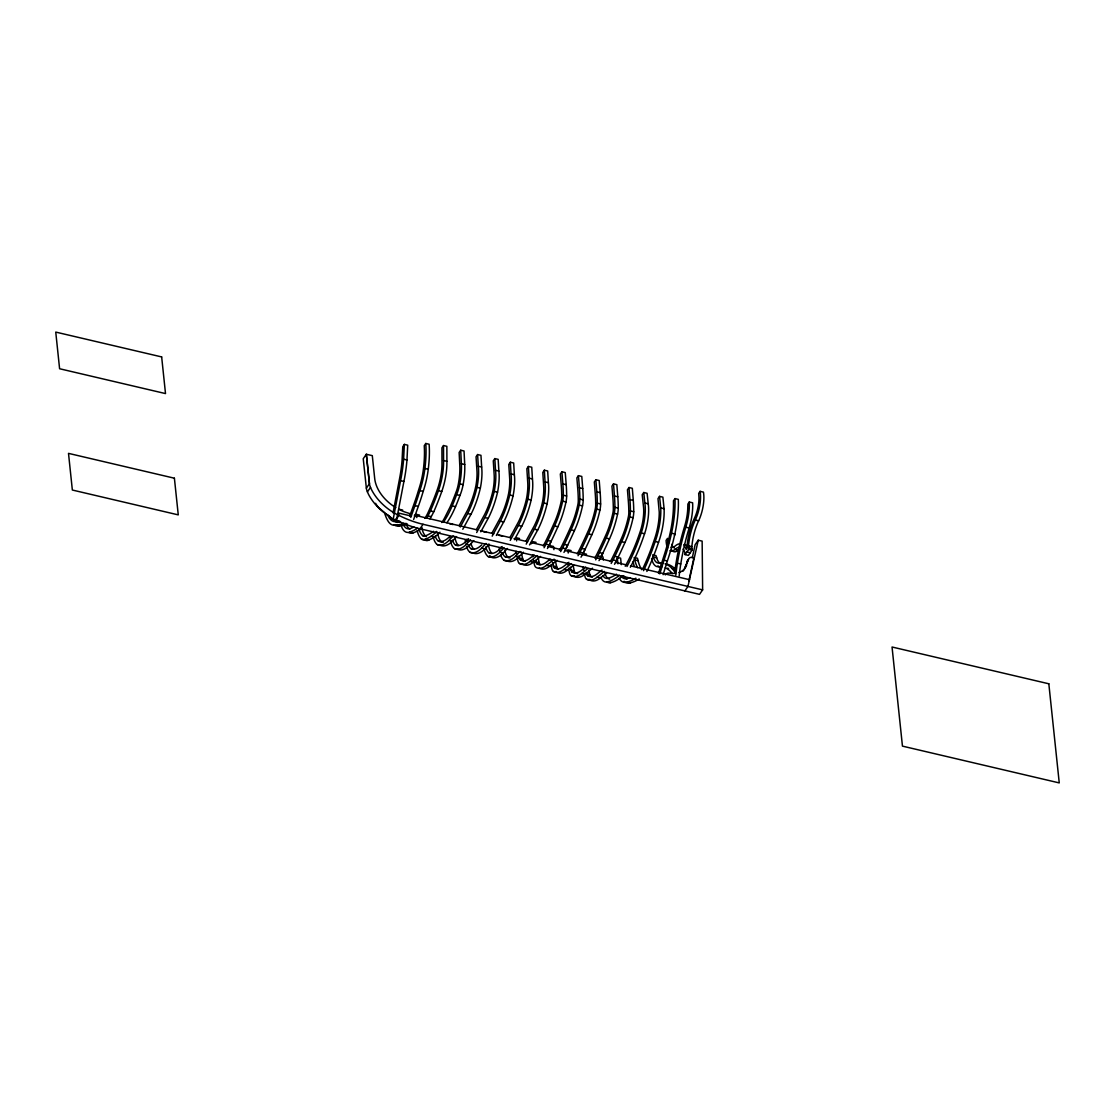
<?xml version="1.0" encoding="UTF-8"?>
<svg xmlns="http://www.w3.org/2000/svg" width="1115" height="1115" viewBox="0 0 1115 1115"><rect width="100%" height="100%" fill="white"/><g stroke="black" fill="none" stroke-linecap="round" stroke-linejoin="round"><path stroke-width="1.5" d="M404.369 444.397L403.616 459.199A70.287 26.049 -76.8 0 1 400.564 480.677L393.177 519.255L396.522 520.05L403.909 481.457A70.287 26.049 -76.8 0 0 406.961 459.979L407.714 445.178L404.369 444.397L402.766 446.711L402.069 460.258A66.649 24.697 -76.8 0 1 399.574 478.572L393.038 512.872M685.084 554.587L688.708 549.374L688.54 547.8A6.634 2.453 -76.8 0 1 688.54 545.876L688.624 544.761A30.258 11.206 -76.8 0 1 695.272 520.022L695.802 518.907A22.983 8.516 -76.8 0 0 700.095 491.353L703.44 492.133A22.983 8.516 -76.8 0 1 699.147 519.688L698.617 520.803A30.258 11.206 -76.8 0 0 691.969 545.542L691.885 546.671A6.634 2.453 -76.8 0 0 691.885 548.594L692.053 550.155L688.429 555.382L685.084 554.587L684.917 553.026A6.634 2.453 -76.8 0 0 684.568 551.618L684.289 551.005A30.258 11.206 -76.8 0 0 683.021 549.082M692.276 557.862L695.133 544.691L698.241 540.218L702.143 541.123L702.631 589.877L699.523 594.351L419.993 528.775A82.58 55.889 34.7 0 1 395.797 519.869L395.017 519.52M688.889 580.845L693.892 557.793A5.477 3.707 34.7 0 0 688.457 559.479L685.112 567.284A23.917 16.181 34.7 0 1 682.826 571.312M684.861 590.908L687.969 586.434L698.241 540.218M659.787 573.89L664.01 560.162A94.496 35.011 -76.8 0 0 671.495 533.235L671.843 531.646A61.757 22.885 -76.8 0 0 674.979 498.586L678.324 499.381A61.757 22.885 -76.8 0 1 675.188 532.44L674.505 535.59M658.477 573.431L663.634 556.859A90.845 33.659 -76.8 0 0 670.143 533.04L670.463 531.576A58.064 21.52 -76.8 0 0 673.474 505.694L673.474 500.774L674.979 498.586M663.118 574.685L667.355 560.957A94.496 35.011 -76.8 0 0 674.84 534.015L671.495 533.235M685.112 567.284L688.457 559.479M626.964 566.504A102.51 37.98 -76.8 0 0 640.094 536.287L641.71 531.507A30.788 11.401 -76.8 0 0 644.86 503.004L643.759 492.496L647.104 493.29L648.205 503.785A30.788 11.401 -76.8 0 1 645.055 532.301L643.439 537.082A102.51 37.98 -76.8 0 1 630.31 567.284M413.637 519.479L418.306 506.391A105.939 39.248 -76.8 0 0 423.198 491.381A43.36 16.07 -76.8 0 0 428.258 469.262A66.329 24.586 -76.8 0 0 429.122 444.244L425.777 443.463A66.329 24.586 -76.8 0 1 424.913 468.481A43.36 16.07 -76.8 0 1 419.853 490.6A105.939 39.248 -76.8 0 1 414.961 505.611L410.766 517.402M409.735 516.022L413.916 504.273A102.427 37.952 -76.8 0 0 418.306 490.976L419.31 487.771A39.666 14.704 -76.8 0 0 423.393 469.164A62.621 23.206 -76.8 0 0 424.411 449.15L424.257 445.666L425.777 443.463M443.547 522.001A57.241 21.213 -76.8 0 0 452.174 505.889L452.425 505.304A111.946 41.478 -76.8 0 0 456.606 494.684A21.157 7.833 -76.8 0 0 459.784 483.854A40.684 15.08 -76.8 0 0 461.373 463.742L460.704 450.223L464.049 451.004L464.718 464.523A40.684 15.08 -76.8 0 1 463.129 484.635A21.157 7.833 -76.8 0 1 459.951 495.464A111.946 41.478 -76.8 0 1 455.77 506.099L455.519 506.67A57.241 21.213 -76.8 0 1 446.892 522.796M426.571 518.015A47.011 17.422 -76.8 0 0 427.853 515.869A47.792 17.715 -76.8 0 0 430.432 510.949L431.003 509.667A135.208 50.105 -76.8 0 0 438.418 490.739A35.025 12.976 -76.8 0 0 443.561 461.68L443.519 445.54L446.864 446.321L446.906 462.46A35.025 12.976 -76.8 0 1 441.763 491.52A135.208 50.105 -76.8 0 1 434.348 510.447L433.777 511.729A47.792 17.715 -76.8 0 1 431.24 516.593L431.198 516.649A47.011 17.422 -76.8 0 1 429.916 518.81M546.015 544.176L548.176 539.73A259.711 96.238 -76.8 0 0 554.545 525.973L554.977 525.026A47.973 17.77 -76.8 0 0 562.643 501.193A12.293 4.558 -76.8 0 0 563.312 495.199A97.395 36.084 -76.8 0 0 562.866 483.896L561.904 471.77L565.249 472.565L566.211 484.677A97.395 36.084 -76.8 0 1 566.657 495.994A12.293 4.558 -76.8 0 1 565.988 501.973A47.973 17.77 -76.8 0 1 558.322 525.806L557.89 526.768A259.711 96.238 -76.8 0 1 551.521 540.524L549.361 544.97L546.015 544.176A56.252 20.837 -76.8 0 1 544.078 547.744M562.545 548.064L564.72 543.604A259.711 96.238 -76.8 0 0 571.075 529.848L571.507 528.9A47.973 17.77 -76.8 0 0 579.173 505.067A12.293 4.558 -76.8 0 0 579.842 499.088A97.395 36.084 -76.8 0 0 579.396 487.771L578.434 475.659L581.779 476.439L582.741 488.551A97.395 36.084 -76.8 0 1 583.187 499.868A12.293 4.558 -76.8 0 1 582.518 505.848A47.973 17.77 -76.8 0 1 574.852 529.695L574.42 530.642A259.711 96.238 -76.8 0 1 568.051 544.399L565.89 548.845L562.545 548.064A56.252 20.837 -76.8 0 1 560.608 551.618M579.981 552.148L582.155 547.702A259.711 96.238 -76.8 0 0 588.511 533.946L588.957 532.998A47.973 17.77 -76.8 0 0 596.609 509.165A12.293 4.558 -76.8 0 0 597.278 503.172A97.395 36.084 -76.8 0 0 596.832 491.854L595.87 479.743L599.215 480.523L600.177 492.649A97.395 36.084 -76.8 0 1 600.623 503.952A12.293 4.558 -76.8 0 1 599.954 509.945A47.973 17.77 -76.8 0 1 592.288 533.778L591.856 534.726A259.711 96.238 -76.8 0 1 585.5 548.482L583.326 552.929L579.981 552.148A56.252 20.837 -76.8 0 1 578.044 555.716M597.612 556.287L599.772 551.841A259.711 96.238 -76.8 0 0 606.142 538.085L606.574 537.123A47.973 17.77 -76.8 0 0 614.24 513.29A12.293 4.558 -76.8 0 0 614.909 507.311A97.395 36.084 -76.8 0 0 614.449 495.994L613.501 483.882L616.846 484.663L617.794 496.774A97.395 36.084 -76.8 0 1 618.254 508.092A12.293 4.558 -76.8 0 1 617.585 514.071A47.973 17.77 -76.8 0 1 609.919 537.918L609.473 538.866A259.711 96.238 -76.8 0 1 603.117 552.622L600.957 557.068L597.612 556.287A56.252 20.837 -76.8 0 1 595.675 559.841M613.097 559.911L615.271 555.465A259.711 96.238 -76.8 0 0 621.626 541.709L622.072 540.761A47.973 17.77 -76.8 0 0 629.738 516.928A12.293 4.558 -76.8 0 0 630.407 510.935A97.395 36.084 -76.8 0 0 629.947 499.632L628.985 487.506L632.33 488.3L633.292 500.412A97.395 36.084 -76.8 0 1 633.738 511.729A12.293 4.558 -76.8 0 1 633.083 517.708A47.973 17.77 -76.8 0 1 625.417 541.542L624.971 542.503A259.711 96.238 -76.8 0 1 618.616 556.26L616.442 560.706L613.097 559.911A56.252 20.837 -76.8 0 1 611.173 563.479M460.272 526.991L468.133 512.552A49.659 18.398 -76.8 0 0 477.011 487.339A34.3 12.711 -76.8 0 0 478.307 466.251L477.61 454.544L480.955 455.324L481.652 467.032A34.3 12.711 -76.8 0 1 480.356 488.119A49.659 18.398 -76.8 0 1 471.478 513.346L462.795 529.277M476.676 532.538L485.346 516.593A49.659 18.398 -76.8 0 0 494.238 491.367A34.3 12.711 -76.8 0 0 495.52 470.293L494.823 458.586L498.168 459.366L498.865 471.074A34.3 12.711 -76.8 0 1 497.569 492.161A49.659 18.398 -76.8 0 1 488.691 517.374L480.83 531.813M492.175 536.162L500.858 520.231A49.659 18.398 -76.8 0 0 509.736 495.004A34.3 12.711 -76.8 0 0 511.018 473.931L510.336 462.223L513.681 463.004L514.363 474.711A34.3 12.711 -76.8 0 1 513.081 495.799A49.659 18.398 -76.8 0 1 504.203 521.012L496.342 535.451M510.252 540.413L518.935 524.468A49.659 18.398 -76.8 0 0 527.813 499.255A34.3 12.711 -76.8 0 0 529.095 478.168L528.412 466.46L531.757 467.241L532.44 478.948A34.3 12.711 -76.8 0 1 531.158 500.036A49.659 18.398 -76.8 0 1 522.28 525.263L514.419 539.702M526.196 544.148L534.865 528.203A49.659 18.398 -76.8 0 0 543.758 502.99A34.3 12.711 -76.8 0 0 545.04 481.903L544.343 470.196L547.688 470.976L548.385 482.683A34.3 12.711 -76.8 0 1 547.103 503.771A49.659 18.398 -76.8 0 1 538.211 528.998L529.541 544.928M459.129 525.667L467.464 510.349A45.952 17.032 -76.8 0 0 475.115 489.304L475.924 485.652A30.607 11.345 -76.8 0 0 476.886 469.889L476.049 456.788L477.61 454.544M476.342 529.695L484.677 514.391A45.952 17.032 -76.8 0 0 492.328 493.346L493.137 489.694A30.607 11.345 -76.8 0 0 494.112 473.931L493.276 460.829L494.823 458.586M491.854 533.332L500.189 518.029A45.952 17.032 -76.8 0 0 507.841 496.983L508.649 493.332A30.607 11.345 -76.8 0 0 509.611 477.555L508.775 464.467L510.336 462.223M509.931 537.569L518.266 522.266A45.952 17.032 -76.8 0 0 525.918 501.22L526.726 497.569A30.607 11.345 -76.8 0 0 527.688 481.805L526.851 468.704L528.412 466.46M525.862 541.319L534.197 526.015A45.952 17.032 -76.8 0 0 541.862 504.956L542.671 501.304A30.607 11.345 -76.8 0 0 543.632 485.541L542.796 472.439L544.343 470.196M625.222 566.253L626.393 564.12A98.803 36.614 -76.8 0 0 639.048 535.005L640.567 530.517A27.081 10.035 -76.8 0 0 643.578 507.52L642.212 494.739L643.759 492.496M427.853 515.869L431.198 516.649M390.25 516.9A43.499 29.436 34.7 0 1 368.507 494.335L367.406 491.882A15.122 10.23 34.7 0 1 366.361 488.147L369.469 483.673L366.333 454.251L372.298 455.645L374.71 478.586A35.582 24.084 34.7 0 0 395.811 507.646M367.406 491.882L370.514 487.408A15.122 10.23 34.7 0 1 369.469 483.673M443.519 445.54L441.93 447.812L441.972 463.422A31.332 11.61 -76.8 0 1 438.153 487.102L437.359 489.457A131.361 48.684 -76.8 0 1 427.965 512.788L427.937 512.83A25.924 9.603 -76.8 0 1 424.815 518.35M395.797 519.869L398.905 515.395L398.654 513.095L411.463 516.092M460.704 450.223L459.143 452.467L459.798 465.666A37.032 13.715 -76.8 0 1 458.363 483.98A17.45 6.467 -76.8 0 1 456.007 492.231L455.115 494.572A108.239 40.112 -76.8 0 1 449.972 507.227L444.969 517.193A32.46 12.028 -76.8 0 1 441.805 522.559M419.993 528.775L423.087 524.301L702.631 589.877M561.904 471.77L560.343 474.014L561.305 486.001A93.632 34.69 -76.8 0 1 561.737 496.858A8.627 3.192 -76.8 0 1 561.263 501.067A44.266 16.404 -76.8 0 1 554.197 523.074L553.765 523.994A256.631 95.096 -76.8 0 1 547.465 537.611L545.36 541.946A52.321 19.387 -76.8 0 1 543.2 545.876M531.186 543.841L532.733 541.597L536.078 542.378M578.434 475.659L576.873 477.889L577.835 489.875A93.632 34.69 -76.8 0 1 578.267 500.746A8.627 3.192 -76.8 0 1 577.793 504.942A44.266 16.404 -76.8 0 1 570.727 526.949L570.295 527.869A256.631 95.096 -76.8 0 1 563.995 541.5L561.89 545.82A52.321 19.387 -76.8 0 1 559.368 550.378M595.87 479.743L594.323 481.987L595.271 493.959A93.632 34.69 -76.8 0 1 595.703 504.83A8.627 3.192 -76.8 0 1 595.243 509.039A44.266 16.404 -76.8 0 1 588.163 531.047L587.73 531.966A256.631 95.096 -76.8 0 1 581.445 545.583L579.326 549.918A52.321 19.387 -76.8 0 1 577.166 553.848M613.501 483.882L611.94 486.112L612.888 498.098A93.632 34.69 -76.8 0 1 613.32 508.97A8.627 3.192 -76.8 0 1 612.86 513.179A44.266 16.404 -76.8 0 1 605.793 535.172L605.361 536.106A256.631 95.096 -76.8 0 1 599.062 549.723L596.957 554.043A52.321 19.387 -76.8 0 1 594.797 557.974M628.985 487.506L627.438 489.75L628.386 501.736A93.632 34.69 -76.8 0 1 628.818 512.593A8.627 3.192 -76.8 0 1 628.358 516.803A44.266 16.404 -76.8 0 1 621.278 538.81L620.86 539.73A256.631 95.096 -76.8 0 1 614.56 553.361L612.442 557.681A52.321 19.387 -76.8 0 1 610.295 561.612M646.881 571.465A114.023 42.245 -76.8 0 0 658.561 542.252A37.576 13.924 -76.8 0 0 664.094 508.691L662.881 497.151L659.536 496.37L657.989 498.614L659.244 512.133A33.868 12.544 -76.8 0 1 655.035 537.639L654.143 540.259A110.427 40.92 -76.8 0 1 642.825 568.566M679.188 575.898A83.29 30.858 -76.8 0 1 680.763 563.967A100.796 37.352 -76.8 0 1 689.14 528.008A31.527 11.68 -76.8 0 0 692.624 502.795L689.279 502.015L687.885 504.036L687.718 509.165A27.833 10.314 -76.8 0 1 685.181 524.385L683.718 529.318A104.475 38.718 -76.8 0 0 675.955 563.535A87.723 32.502 -76.8 0 0 674.756 572.009L674.756 572.009A87.068 32.265 -76.8 0 0 672.331 568.775A104.475 38.718 -76.8 0 0 665.056 563.8M700.095 491.353L698.687 493.387L698.952 497.499A19.276 7.136 -76.8 0 1 694.98 517.012L693.53 520.161A33.966 12.586 -76.8 0 0 687.077 545.709L686.979 546.991A10.244 3.791 -76.8 0 0 686.924 548.538L686.241 549.514A10.244 3.791 -76.8 0 0 685.92 548.538L685.6 547.841A33.966 12.586 -76.8 0 0 684.164 545.681M433.15 536.552A34.3 12.711 -76.8 0 0 437.317 544.622A49.659 18.398 -76.8 0 0 448.467 540.942L453.289 535.771M437.317 544.622L440.662 545.402A49.659 18.398 -76.8 0 0 451.812 541.723L456.634 536.566M468.565 538.698L465.777 541.681A45.952 17.032 -76.8 0 1 456.286 545.36L455.032 544.691A30.607 11.345 -76.8 0 1 452.439 540.12M450.669 541.848A34.3 12.711 -76.8 0 0 454.53 548.664A49.659 18.398 -76.8 0 0 465.68 544.984L470.502 539.813M454.53 548.664L457.875 549.444A49.659 18.398 -76.8 0 0 469.025 545.765L473.847 540.594M466.516 546.671A34.3 12.711 -76.8 0 0 470.042 552.301A49.659 18.398 -76.8 0 0 481.178 548.622L486.015 543.451M470.042 552.301L473.387 553.082A49.659 18.398 -76.8 0 0 484.523 549.402L489.36 544.232M502.154 546.573L499.353 549.556A45.952 17.032 -76.8 0 1 489.875 553.235L488.607 552.58A30.607 11.345 -76.8 0 1 485.708 546.949M484.258 549.737A34.3 12.711 -76.8 0 0 488.119 556.538A49.659 18.398 -76.8 0 0 499.255 552.859L504.092 547.688M488.119 556.538L491.464 557.319A49.659 18.398 -76.8 0 0 502.6 553.639L507.436 548.482M500.537 554.643A34.3 12.711 -76.8 0 0 504.064 560.274A49.659 18.398 -76.8 0 0 515.2 556.594L520.022 551.437M504.064 560.274L507.395 561.054A49.659 18.398 -76.8 0 0 518.545 557.389L523.367 552.218M449.024 537.179L448.551 537.639A45.952 17.032 -76.8 0 1 439.073 541.319L437.819 540.663A30.607 11.345 -76.8 0 1 435.212 536.092M481.75 544.859L481.276 545.319A45.952 17.032 -76.8 0 1 471.798 548.998L470.53 548.329A30.607 11.345 -76.8 0 1 468.662 545.625M515.757 552.831L515.297 553.291A45.952 17.032 -76.8 0 1 505.82 556.97L504.551 556.315A30.607 11.345 -76.8 0 1 502.308 552.719M554.113 559.145L553.695 559.507A259.711 96.238 -76.8 0 1 546.503 565.319L546.002 565.723A47.973 17.77 -76.8 0 1 536.008 567.368A12.293 4.558 -76.8 0 1 534.419 564.622A97.395 36.084 -76.8 0 1 533.458 560.064M592.511 568.162L592.107 568.525A259.711 96.238 -76.8 0 1 584.901 574.323L584.413 574.727A47.973 17.77 -76.8 0 1 574.42 576.371L571.075 575.591A12.293 4.558 -76.8 0 1 569.486 572.845A97.395 36.084 -76.8 0 1 568.525 568.288M679.774 547.381A30.258 11.206 -76.8 0 0 674.882 549.43L674.296 549.932A22.983 8.516 -76.8 0 1 669.976 550.712M537.165 555.632A259.711 96.238 -76.8 0 1 529.973 561.444L529.472 561.849A47.973 17.77 -76.8 0 1 519.479 563.493A12.293 4.558 -76.8 0 1 517.89 560.747A97.395 36.084 -76.8 0 1 517.081 556.97M540.51 556.413A259.711 96.238 -76.8 0 1 533.318 562.225L532.817 562.629A47.973 17.77 -76.8 0 1 522.823 564.274L519.479 563.493M557.04 560.301A259.711 96.238 -76.8 0 1 549.848 566.099L549.347 566.504A47.973 17.77 -76.8 0 1 539.353 568.148A12.293 4.558 -76.8 0 1 539.172 568.037M571.131 563.605A259.711 96.238 -76.8 0 1 563.939 569.403L563.437 569.807A47.973 17.77 -76.8 0 1 553.444 571.451A12.293 4.558 -76.8 0 1 551.855 568.72A97.395 36.084 -76.8 0 1 551.047 564.929M573.681 565.082A259.711 96.238 -76.8 0 1 567.284 570.197L566.782 570.601A47.973 17.77 -76.8 0 1 557.584 572.65M587.953 568.427A259.711 96.238 -76.8 0 1 581.57 573.542L581.068 573.946A47.973 17.77 -76.8 0 1 571.075 575.591M604.26 571.368A259.711 96.238 -76.8 0 1 597.055 577.18L596.567 577.584A47.973 17.77 -76.8 0 1 586.56 579.229A12.293 4.558 -76.8 0 1 584.985 576.483A97.395 36.084 -76.8 0 1 584.316 573.472M606.797 572.845A259.711 96.238 -76.8 0 1 600.4 577.96L599.898 578.364A47.973 17.77 -76.8 0 1 589.905 580.009L586.56 579.229M433.568 531.284L433.024 531.688A108.239 40.112 -76.8 0 1 426.933 535.242L425.846 535.771A17.45 6.467 -76.8 0 1 422.599 535.59A37.032 13.715 -76.8 0 1 418.933 528.998M436.578 531.423A57.241 21.213 -76.8 0 1 431.157 536.231L430.864 536.427A111.946 41.478 -76.8 0 1 425.846 539.061A21.157 7.833 -76.8 0 1 421.526 539.061A40.684 15.08 -76.8 0 1 417.191 530.684M439.923 532.203A57.241 21.213 -76.8 0 1 434.502 537.026L434.209 537.207A111.946 41.478 -76.8 0 1 429.191 539.841A21.157 7.833 -76.8 0 1 424.871 539.855L421.526 539.061M404.09 523.228L402.348 523.799A105.939 39.248 -76.8 0 1 395.992 525.04A43.36 16.07 -76.8 0 1 388.243 521.416A66.329 24.586 -76.8 0 1 384.647 513.039M407.435 524.008L405.693 524.594A105.939 39.248 -76.8 0 1 399.337 525.82A43.36 16.07 -76.8 0 1 393.804 524.691M600.887 577.347A30.788 11.401 -76.8 0 0 606.713 582.016L608.79 581.486A102.51 37.98 -76.8 0 0 619.327 575.27M606.741 581.807A30.788 11.401 -76.8 0 0 610.058 582.811L612.135 582.267A102.51 37.98 -76.8 0 0 622.672 576.051M399.728 521.123A102.427 37.952 -76.8 0 1 397.205 521.416L395.881 521.569A39.666 14.704 -76.8 0 1 389.483 518.127A62.621 23.206 -76.8 0 1 387.853 515.13M399.226 522.364L400.006 522.21L396.661 521.43M562.866 483.896L566.211 484.677M579.396 487.771L582.741 488.551M596.832 491.854L600.177 492.649M614.449 495.994L617.794 496.774M629.947 499.632L633.292 500.412M644.86 503.004L648.205 503.785M659.536 496.37L660.749 507.91L664.094 508.691M478.307 466.251L481.652 467.032M495.52 470.293L498.865 471.074M511.018 473.931L514.363 474.711M529.095 478.168L532.44 478.948M545.04 481.903L548.385 482.683M461.373 463.742L464.718 464.523M443.519 460.509L446.864 461.289M695.272 520.022L698.617 520.803M563.312 495.199L566.657 495.994M579.842 499.088L583.187 499.868M597.278 503.172L600.623 503.952M614.909 507.311L618.254 508.092M630.407 510.935L633.738 511.729M403.616 459.199L406.961 459.979M689.279 502.015A31.527 11.68 -76.8 0 1 685.795 527.228L689.14 528.008M424.913 468.481L428.258 469.262M562.643 501.193L565.988 501.973M579.173 505.067L582.518 505.848M596.609 509.165L599.954 509.945M614.24 513.29L617.585 514.071M629.738 516.928L633.083 517.708M477.011 487.339L480.356 488.119M494.238 491.367L497.569 492.161M509.736 495.004L513.081 495.799M527.813 499.255L531.158 500.036M543.758 502.99L547.103 503.771M459.784 483.854L463.129 484.635M641.236 532.956L644.582 533.737M688.54 545.876L691.885 546.671M688.54 547.8L691.885 548.594M400.564 480.677L403.909 481.457M456.606 494.684L459.951 495.464M438.418 490.739L441.763 491.52M643.536 570.671A114.023 42.245 -76.8 0 0 655.216 541.472L658.561 542.252M688.708 549.374L692.053 550.155M686.896 551.981L690.241 552.761M674.882 549.43L678.227 550.211L677.641 550.712A22.983 8.516 -76.8 0 1 671.606 549.96M419.853 490.6L423.198 491.381M554.545 525.973L557.89 526.768M571.075 529.848L574.42 530.642M588.511 533.946L591.856 534.726M606.142 538.085L609.473 538.866M621.626 541.709L624.971 542.503M452.174 505.889L455.519 506.67M467.631 513.527L470.976 514.308M484.858 517.569L488.203 518.35M500.356 521.207L503.701 521.987M518.433 525.444L521.778 526.224M534.378 529.179L537.723 529.96M653.39 557.082L656.735 557.876M685.795 527.228A100.796 37.352 -76.8 0 0 677.418 563.187L680.763 563.967M664.01 560.162L667.355 560.957M414.961 505.611L418.306 506.391M430.432 510.949L433.777 511.729M634.756 559.911L638.101 560.692M672.331 568.775L675.676 569.556A104.475 38.718 -76.8 0 0 666.087 564.009M547.813 540.51L551.158 541.291L550.852 541.932A56.252 20.837 -76.8 0 1 547.423 548.538M564.343 544.385L567.688 545.165L567.382 545.806A56.252 20.837 -76.8 0 1 563.953 552.413M581.779 548.468L585.124 549.249L584.817 549.89A56.252 20.837 -76.8 0 1 580.999 557.179M599.41 552.608L602.755 553.388L602.448 554.03A56.252 20.837 -76.8 0 1 599.02 560.636M614.895 556.246L618.24 557.026L617.947 557.667A56.252 20.837 -76.8 0 1 614.518 564.274M599.647 556.162L602.992 556.942L603.313 559.953M399.337 509.29L402.682 510.071M419.616 515.116L416.271 514.336L416.829 517.583M519.548 538.503L516.203 537.723L516.635 540.914M550.169 545.681L553.514 546.475L553.946 549.667M571.145 550.601L567.8 549.82L568.232 553.026M583.298 553.458L586.643 554.239M476.955 529.834L414.487 515.186L414.655 516.844M480.328 530.629L493.834 533.792M497.206 534.587L510.712 537.764M514.085 538.545L527.604 541.723M530.977 542.503L544.482 545.681M547.855 546.475L561.361 549.639M564.734 550.434L612.01 561.514M615.382 562.308L627.201 565.082M630.588 565.876L689.669 579.73M449.666 523.757L453.011 524.538M483.255 531.632L486.6 532.413M499.186 535.367L502.531 536.148M389.483 518.127L392.828 518.907A39.666 14.704 -76.8 0 0 397.902 522.405M402.348 523.799L405.693 524.594M395.992 525.04L399.337 525.82M619.132 578.155A37.576 13.924 -76.8 0 0 627.132 582.016L630.477 582.797A114.023 42.245 -76.8 0 0 639.23 578.95M431.157 536.231L434.502 537.026M449.011 540.413L452.356 541.193M466.223 544.441L469.568 545.235M481.736 548.078L485.067 548.873M499.813 552.329L503.144 553.11M515.743 556.064L519.088 556.845M401.135 525.318A35.025 12.976 -76.8 0 0 409.762 532.092L413.107 532.872A135.208 50.105 -76.8 0 0 422.028 528.231M518.879 555.883A93.632 34.69 -76.8 0 0 519.353 558.016L522.698 558.796A8.627 3.192 -76.8 0 0 523.813 560.734A44.266 16.404 -76.8 0 0 525.304 561.389M535.883 561.89L539.228 562.671A8.627 3.192 -76.8 0 0 540.343 564.608L536.998 563.828A8.627 3.192 -76.8 0 1 535.883 561.89A93.632 34.69 -76.8 0 1 535.562 560.483M552.552 562.364A93.632 34.69 -76.8 0 0 553.333 565.988L556.678 566.768A8.627 3.192 -76.8 0 0 557.779 568.706A44.266 16.404 -76.8 0 0 558.517 569.082M570.322 567.242A93.632 34.69 -76.8 0 0 570.95 570.113L574.295 570.894A8.627 3.192 -76.8 0 0 575.41 572.831A44.266 16.404 -76.8 0 0 577.682 573.654M586.128 572.343A93.632 34.69 -76.8 0 0 586.448 573.751L589.793 574.532A8.627 3.192 -76.8 0 0 590.908 576.469A44.266 16.404 -76.8 0 0 592.4 577.124M422.599 535.59L425.944 536.371A17.45 6.467 -76.8 0 0 426.46 536.719M529.973 561.444L533.318 562.225M546.503 565.319L549.848 566.099M563.939 569.403L567.284 570.197M581.57 573.542L584.901 574.323M597.055 577.18L600.4 577.96M519.353 558.016A8.627 3.192 -76.8 0 0 520.468 559.953L523.813 560.734M553.333 565.988A8.627 3.192 -76.8 0 0 554.434 567.911L557.779 568.706M570.95 570.113A8.627 3.192 -76.8 0 0 572.065 572.051L575.41 572.831M586.448 573.751A8.627 3.192 -76.8 0 0 587.563 575.688L590.908 576.469M438.307 541.068L442.418 542.113A45.952 17.032 -76.8 0 0 443.282 542.266M455.519 545.11L458.377 545.486A30.607 11.345 -76.8 0 1 454.781 536.287M471.032 548.747L473.875 549.124A30.607 11.345 -76.8 0 1 470.976 543.493M489.109 552.984L491.952 553.361A30.607 11.345 -76.8 0 1 488.37 544.162M505.039 556.72L509.151 557.765A45.952 17.032 -76.8 0 0 510.015 557.918M425.846 539.061L429.191 539.841M607.341 581.877L610.686 582.657M553.444 571.451L556.789 572.246A12.293 4.558 -76.8 0 1 555.995 571.451M410.459 513.834L407.769 512.928A35.582 24.084 34.7 0 1 399.7 509.792M395.463 519.269L396.522 520.05M393.177 519.255L385.846 513.639M384.814 512.802L380.703 509.332A70.287 26.049 -76.8 0 1 375.574 503.311M508.384 557.5L507.896 557.096A30.607 11.345 -76.8 0 1 504.719 550.35M441.651 541.848L441.164 541.444A30.607 11.345 -76.8 0 1 437.568 532.245M370.514 487.408L371.616 489.861A43.499 29.436 34.7 0 0 398.111 515.046L398.905 515.395A82.58 55.889 34.7 0 0 423.087 524.301M366.361 488.147L363.239 458.725L366.333 454.251L369.4 483.339M621.292 564.65L620.609 558.169L617.264 557.375L617.947 563.856M686.659 565.054A23.917 16.181 34.7 0 1 678.979 572.525M675.495 573.291A23.917 16.181 34.7 0 1 669.641 573.152A6.272 4.237 34.7 0 0 665.321 574.908M686.91 561.723A5.477 3.707 34.7 0 1 688.345 559.939M683.871 544.552A33.966 12.586 -76.8 0 1 687.509 546.462M674.268 547.939A19.276 7.136 -76.8 0 1 671.788 544.329M670.923 547.144A19.276 7.136 -76.8 0 0 674.547 546.489L676.192 545.193A33.966 12.586 -76.8 0 1 680.526 543.758M668.443 543.549A19.276 7.136 -76.8 0 1 668.066 542.057L667.509 538.378L666.101 540.413A22.983 8.516 -76.8 0 0 667.578 547.939M507.395 561.054A34.3 12.711 -76.8 0 1 506.795 560.552M499.632 550.866A34.3 12.711 -76.8 0 1 499.255 547.981M501.151 548.371A30.607 11.345 -76.8 0 1 500.97 547.117M522.823 564.274A12.293 4.558 -76.8 0 1 522.168 563.688M522.698 558.796A93.632 34.69 -76.8 0 1 521.388 552.106M516.524 553.779A97.395 36.084 -76.8 0 1 516.161 551.284M534.141 554.963A256.631 95.096 -76.8 0 1 530.183 558.03L529.695 558.434A44.266 16.404 -76.8 0 1 520.468 559.953M539.228 562.671A93.632 34.69 -76.8 0 1 538.043 556.761M532.928 556.831A97.395 36.084 -76.8 0 1 532.691 555.159M549.89 559.465A256.631 95.096 -76.8 0 1 546.712 561.918L546.225 562.308A44.266 16.404 -76.8 0 1 536.998 563.828M491.464 557.319A34.3 12.711 -76.8 0 1 490.851 556.817M490.279 556.204A34.3 12.711 -76.8 0 1 489.736 555.493M556.678 566.768A93.632 34.69 -76.8 0 1 555.354 560.078M550.239 560.092A97.395 36.084 -76.8 0 1 550.127 559.256M568.901 562.281A256.631 95.096 -76.8 0 1 564.148 566.002L563.66 566.392A44.266 16.404 -76.8 0 1 554.434 567.911M574.42 576.371A12.293 4.558 -76.8 0 1 573.918 575.967M574.295 570.908A93.632 34.69 -76.8 0 1 573.11 564.984M567.981 565.054A97.395 36.084 -76.8 0 1 567.758 563.396M585.737 567.061A256.631 95.096 -76.8 0 1 581.779 570.141L581.291 570.532A44.266 16.404 -76.8 0 1 572.065 572.051M473.387 553.082A34.3 12.711 -76.8 0 1 472.774 552.58M465.624 542.894A34.3 12.711 -76.8 0 1 465.248 539.995M467.366 541.583A30.607 11.345 -76.8 0 1 466.948 539.13M457.875 549.444A34.3 12.711 -76.8 0 1 457.275 548.942M449.903 537.848A34.3 12.711 -76.8 0 1 449.735 536.357M641.724 569.709A58.064 21.52 -76.8 0 1 638.407 561.918L637.501 558.294L634.156 557.5L635.062 561.124A58.064 21.52 -76.8 0 0 637.599 567.633M634.198 565.863A61.757 22.885 -76.8 0 1 633.097 561.862M413.107 532.872A35.025 12.976 -76.8 0 1 408.926 532.691M409.888 529.123A31.332 11.61 -76.8 0 1 405.916 523.242M413.958 526.963A131.361 48.684 -76.8 0 1 410.306 528.51L409.289 528.761A31.332 11.61 -76.8 0 1 403.616 525.123M417.386 528.315A135.208 50.105 -76.8 0 1 409.762 532.092M630.477 582.797A37.576 13.924 -76.8 0 1 624.079 581.25M626.937 579.117A33.868 12.544 -76.8 0 1 623.773 575.744M635.885 578.169A114.023 42.245 -76.8 0 1 627.132 582.016M660.749 507.91A37.576 13.924 -76.8 0 1 655.216 541.472M630.1 577.737A110.427 40.92 -76.8 0 1 627.703 578.42L626.56 578.727A33.868 12.544 -76.8 0 1 621.111 576.093M661 563.716A27.833 10.314 -76.8 0 1 657.083 558.991L656.024 555.618L652.679 554.838L653.738 558.197A27.833 10.314 -76.8 0 0 658.38 563.075L660.359 563.033A104.475 38.718 -76.8 0 1 662.742 563.228M667.509 568.162A100.796 37.352 -76.8 0 1 668.582 568.58M660.944 567.479A31.527 11.68 -76.8 0 1 657.92 565.89M651.564 558.406A31.527 11.68 -76.8 0 0 658.449 566.699A100.796 37.352 -76.8 0 1 661.934 566.838M665.251 567.8A100.796 37.352 -76.8 0 1 671.188 572.19A83.29 30.858 -76.8 0 1 672.359 573.612M675.843 575.117A83.29 30.858 -76.8 0 1 677.418 563.187M440.662 545.402A34.3 12.711 -76.8 0 1 440.049 544.9M609.696 579.173A27.081 10.035 -76.8 0 1 605.055 573.528M616.525 574.197A98.803 36.614 -76.8 0 1 609.32 577.891L607.382 578.406A27.081 10.035 -76.8 0 1 602.894 575.619M589.905 580.009A12.293 4.558 -76.8 0 1 589.11 579.215M589.793 574.532A93.632 34.69 -76.8 0 1 588.873 570.155M583.744 570.322A97.395 36.084 -76.8 0 1 583.243 567.019M602.016 570.044A256.631 95.096 -76.8 0 1 597.264 573.765L596.79 574.169A44.266 16.404 -76.8 0 1 587.563 575.688M424.871 539.855A40.684 15.08 -76.8 0 1 424.313 539.339M425.944 536.371A37.032 13.715 -76.8 0 1 421.763 527.646M161.661 356.925L55.75 332.089L59.597 368.744L165.508 393.581L161.661 356.925M174.4 478.21L68.503 453.373L72.35 490.029L178.261 514.879L174.4 478.21M1048.825 683.788L892.042 647.007L902.453 746.13L1059.25 782.911L1048.825 683.788"/></g></svg>
